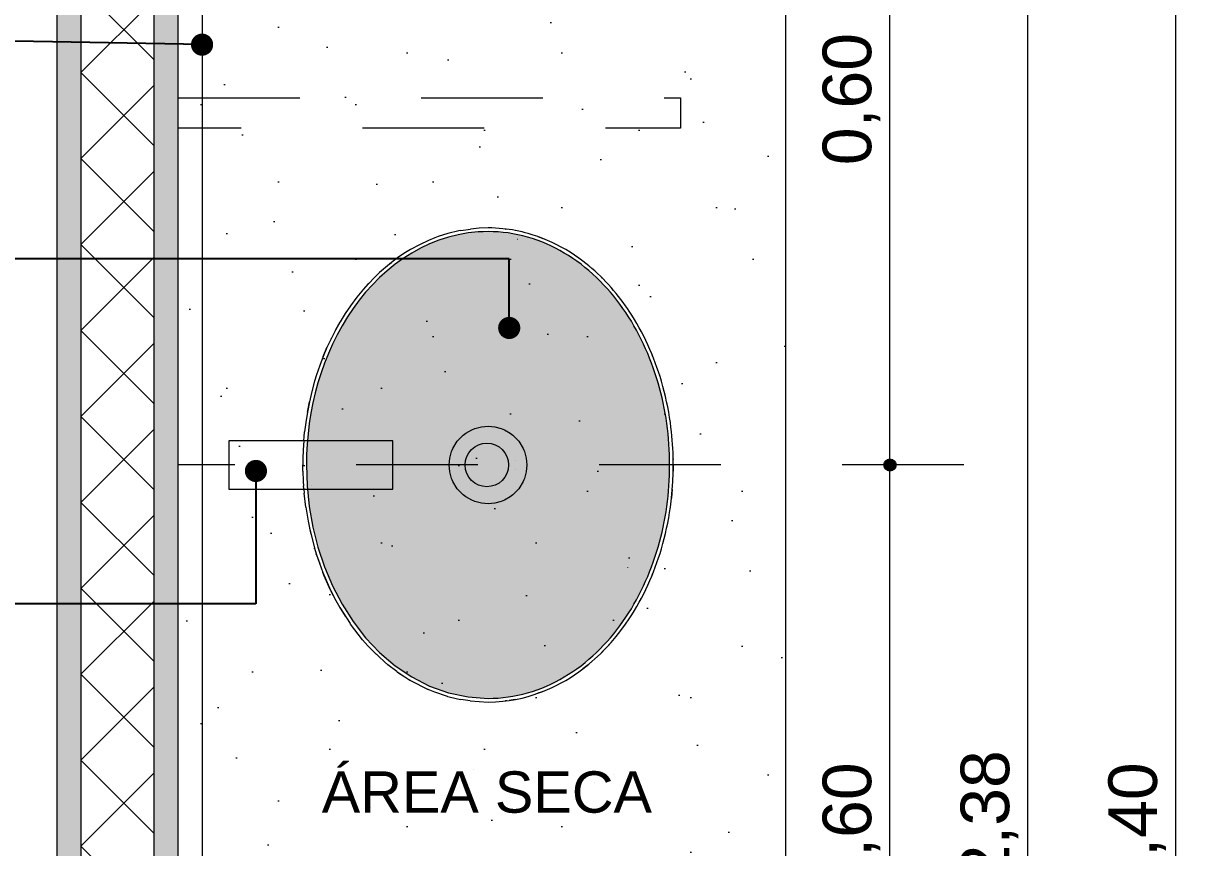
# Model space of a CAD drawing. Header units: metres. Extents: x -1.1 to 45.1, y -1 to 1.8.
# Drawn here: x 22.115 to 23.082, y 0.394 to 1.071 of the extents above; entities that cross this region are included whole.
import ezdxf

# ---------------------------------------------------------------- set-up
doc = ezdxf.new("R2010")
doc.units = ezdxf.units.M
doc.header["$MEASUREMENT"] = 0
doc.linetypes.add('Dashed', pattern=[0.028, 0.018, -0.01])
for name, color, linetype, lineweight, true_color in [('0_Caneta_No__12', 7, 'Continuous', 0, 0x030303), ('COTAS DETALHAMENTO.EXEC_Caneta_No__167', 7, 'Continuous', 0, 0x0035d5), ('COTAS DETALHAMENTO.EXEC_Caneta_No__27', 7, 'Continuous', 0, 0xbd2d17), ('COTAS DETALHAMENTO.EXEC_Caneta_No__97', 7, 'Continuous', 13, 0x6b6b6b), ('EIXO HIDRÁULICO - Executivo.EXEC_Caneta_No__167', 7, 'Continuous', 0, 0x0035d5), ('LOUCAS-METAIS.ARQ_Caneta_No__13', 7, 'Continuous', 0, 0xaaaaaa), ('LOUCAS-METAIS.ARQ_Caneta_No__16', 7, 'Continuous', 0, 0xc9c9c9), ('LOUCAS-METAIS.ARQ_Caneta_No__19', 7, 'Continuous', 0, 0xe9e9e9), ('LOUCAS-METAIS.ARQ_Caneta_No__96', 7, 'Continuous', 0, 0xb6b6b6)]:
    doc.layers.add(name, color=color, linetype=linetype, lineweight=lineweight, true_color=true_color)
doc.layers.add('COTAS DETALHAMENTO.EXEC', color=7, linetype='Continuous')
for name, color, linetype, lineweight in [('PAREDE CONSTRUIR_Caneta_No__241', 7, 'Continuous', 13), ('PAREDE CONSTRUIR_Caneta_No__255', 255, 'Continuous', 0), ('PAREDE CONSTRUIR_Caneta_No__83', 84, 'Continuous', 0)]:
    doc.layers.add(name, color=color, linetype=linetype, lineweight=lineweight)
doc.styles.add('GENERATED_STYLE_1', font='arial.ttf')
doc.dimstyles.new('GENERATED_STYLE__20', dxfattribs={"dimtxt": 0.18, "dimasz": 0.03648, "dimexe": 0.18, "dimexo": 0.0625, "dimgap": 0, "dimtad": 0, "dimtih": 1, "dimtoh": 1, "dimdec": 4, "dimzin": 0, "dimdsep": 46, "dimcen": 0.09, "dimadec": 0, "dimazin": 0, "dimtfac": 1, "dimtdec": 4, "dimtmove": 0, "dimatfit": 3, "dimldrblk": 'ARROWHEAD_11', "dimfxl": 0, "dimtolj": 1, "dimtzin": 0, "dimarcsym": 0})
doc.dimstyles.new('GENERATED_STYLE__21', dxfattribs={"dimtxt": 0.04, "dimasz": 0.019, "dimexe": 0.18, "dimexo": 0.3585, "dimgap": 0, "dimtad": 1, "dimzin": 0, "dimdsep": 46, "dimtxsty": 'GENERATED_STYLE_1', "dimblk": 'ARROWHEAD_11', "dimblk1": 'ARROWHEAD_11', "dimblk2": 'ARROWHEAD_11', "dimcen": 0.09, "dimclrd": 256, "dimclre": 256, "dimclrt": 256, "dimadec": 0, "dimazin": 0, "dimtfac": 1, "dimtdec": 4, "dimtmove": 0, "dimatfit": 3, "dimfxl": 0, "dimtolj": 1, "dimtzin": 0, "dimarcsym": 0})
doc.dimstyles.new('GENERATED_STYLE__24', dxfattribs={"dimtxt": 0.04, "dimasz": 0.019, "dimexe": 0.18, "dimexo": 0.027201, "dimgap": 0, "dimtad": 1, "dimzin": 0, "dimdsep": 46, "dimtxsty": 'GENERATED_STYLE_1', "dimblk": 'ARROWHEAD_11', "dimblk1": 'ARROWHEAD_11', "dimblk2": 'ARROWHEAD_11', "dimcen": 0.09, "dimclrd": 256, "dimclre": 256, "dimclrt": 256, "dimadec": 0, "dimazin": 0, "dimtfac": 1, "dimtdec": 4, "dimtmove": 0, "dimatfit": 3, "dimfxl": 0, "dimtolj": 1, "dimtzin": 0, "dimarcsym": 0})
pattern_1 = [(45, (22.51561, 0.87744), (-0.0636396, 0.0636396), [0, -0.06, 0, -0.09]), (110, (22.71561, 0.87744), (0.0845723, 0.030782), [0, -0.044, 0, -0.076])]

# ---------------------------------------------------------------- blocks, each defined once
blk = doc.blocks.new('*D127', base_point=(22.51561, 0.67744))
at = {"layer": 'COTAS DETALHAMENTO.EXEC_Caneta_No__167', "linetype": 'Continuous', "lineweight": 0, "true_color": 0x0035d5}
for points in [[(22.82316, 0.70822), (22.82354, 0.70631), (22.82463, 0.70469), (22.82625, 0.7036), (22.82816, 0.70322), (22.83008, 0.7036), (22.8317, 0.70469), (22.83278, 0.70631), (22.83316, 0.70822), (22.83278, 0.71014), (22.8317, 0.71176), (22.83008, 0.71284), (22.82816, 0.71322), (22.82625, 0.71284), (22.82463, 0.71176), (22.82354, 0.71014)], [(22.82316, 0.10822), (22.82354, 0.10631), (22.82463, 0.10469), (22.82625, 0.1036), (22.82816, 0.10322), (22.83008, 0.1036), (22.8317, 0.10469), (22.83278, 0.10631), (22.83316, 0.10822), (22.83278, 0.11014), (22.8317, 0.11176), (22.83008, 0.11284), (22.82816, 0.11322), (22.82625, 0.11284), (22.82463, 0.11176), (22.82354, 0.11014)]]:
    blk.add_hatch(color=162, dxfattribs=at).paths.add_polyline_path(points)
at = {"layer": 'COTAS DETALHAMENTO.EXEC_Caneta_No__167', "color": 162, "linetype": 'Continuous', "lineweight": 0, "true_color": 0x0035d5}
for p, q in [((22.82316, 0.70822), (22.80941, 0.70822)), ((22.85537, 0.70822), (22.83316, 0.70822)), ((22.82816, 0.11322), (22.82816, 0.70322)), ((22.82316, 0.10822), (22.80941, 0.10822)), ((22.85537, 0.10822), (22.83316, 0.10822))]:
    blk.add_line(p, q, dxfattribs=at)
for centre in [(22.82816, 0.70822), (22.82816, 0.10822)]:
    blk.add_circle(centre, 0.005, dxfattribs=at)
at = {"layer": 'COTAS DETALHAMENTO.EXEC_Caneta_No__167', "color": 162, "lineweight": 0, "true_color": 0x0035d5, "insert": (22.82016, 0.35484), "char_height": 0.04, "attachment_point": 7, "rotation": 90, "style": 'GENERATED_STYLE_1'}
blk.add_mtext('\\A1;{\\pql;\\fArial|b0|i0|c0|p0;\\W1.000000;0,60}', dxfattribs=at)
blk = doc.blocks.new('ARROWHEAD_11')
at = {"color": 0, "linetype": 'Continuous', "lineweight": 0}
blk.add_line((0, 0), (-1, 0), dxfattribs=at)
at = {"color": 0, "linetype": 'Continuous', "lineweight": 0, "const_width": 0.25, "flags": 128}
blk.add_lwpolyline([(-0.125, 0, 1), (0.125, 0, 1)], format="xyb", close=True, dxfattribs=at)
blk = doc.blocks.new('*D128', base_point=(22.51561, 0.67744))
at = {"layer": 'COTAS DETALHAMENTO.EXEC_Caneta_No__167', "linetype": 'Continuous', "lineweight": 0, "true_color": 0x0035d5}
for points in [[(22.82316, 1.30822), (22.82354, 1.30631), (22.82463, 1.30469), (22.82625, 1.3036), (22.82816, 1.30322), (22.83008, 1.3036), (22.8317, 1.30469), (22.83278, 1.30631), (22.83316, 1.30822), (22.83278, 1.31014), (22.8317, 1.31176), (22.83008, 1.31284), (22.82816, 1.31322), (22.82625, 1.31284), (22.82463, 1.31176), (22.82354, 1.31014)], [(22.82316, 0.70822), (22.82354, 0.70631), (22.82463, 0.70469), (22.82625, 0.7036), (22.82816, 0.70322), (22.83008, 0.7036), (22.8317, 0.70469), (22.83278, 0.70631), (22.83316, 0.70822), (22.83278, 0.71014), (22.8317, 0.71176), (22.83008, 0.71284), (22.82816, 0.71322), (22.82625, 0.71284), (22.82463, 0.71176), (22.82354, 0.71014)]]:
    blk.add_hatch(color=162, dxfattribs=at).paths.add_polyline_path(points)
at = {"layer": 'COTAS DETALHAMENTO.EXEC_Caneta_No__167', "color": 162, "linetype": 'Continuous', "lineweight": 0, "true_color": 0x0035d5}
for p, q in [((22.82816, 1.31322), (22.82816, 1.31822)), ((22.82316, 1.30822), (22.80941, 1.30822)), ((22.85537, 1.30822), (22.83316, 1.30822)), ((22.82816, 0.71322), (22.82816, 1.30322)), ((22.82316, 0.70822), (22.80941, 0.70822)), ((22.85537, 0.70822), (22.83316, 0.70822))]:
    blk.add_line(p, q, dxfattribs=at)
for centre in [(22.82816, 1.30822), (22.82816, 0.70822)]:
    blk.add_circle(centre, 0.005, dxfattribs=at)
at = {"layer": 'COTAS DETALHAMENTO.EXEC_Caneta_No__167', "color": 162, "lineweight": 0, "true_color": 0x0035d5, "insert": (22.82016, 0.95484), "char_height": 0.04, "attachment_point": 7, "rotation": 90, "style": 'GENERATED_STYLE_1'}
blk.add_mtext('\\A1;{\\pql;\\fArial|b0|i0|c0|p0;\\W1.000000;0,60}', dxfattribs=at)
blk = doc.blocks.new('*D130', base_point=(22.51561, 0.67744))
at = {"layer": 'COTAS DETALHAMENTO.EXEC_Caneta_No__27', "linetype": 'Continuous', "lineweight": 0, "true_color": 0xbd2d17}
for points in [[(22.93674, 1.60822), (22.93712, 1.60631), (22.9382, 1.60469), (22.93983, 1.6036), (22.94174, 1.60322), (22.94365, 1.6036), (22.94527, 1.60469), (22.94636, 1.60631), (22.94674, 1.60822), (22.94636, 1.61014), (22.94527, 1.61176), (22.94365, 1.61284), (22.94174, 1.61322), (22.93983, 1.61284), (22.9382, 1.61176), (22.93712, 1.61014)], [(22.93674, -0.77178), (22.93712, -0.77369), (22.9382, -0.77531), (22.93983, -0.7764), (22.94174, -0.77678), (22.94365, -0.7764), (22.94527, -0.77531), (22.94636, -0.77369), (22.94674, -0.77178), (22.94636, -0.76986), (22.94527, -0.76824), (22.94365, -0.76716), (22.94174, -0.76678), (22.93983, -0.76716), (22.9382, -0.76824), (22.93712, -0.76986)]]:
    blk.add_hatch(color=22, dxfattribs=at).paths.add_polyline_path(points)
at = {"layer": 'COTAS DETALHAMENTO.EXEC_Caneta_No__27', "color": 22, "linetype": 'Continuous', "lineweight": 0, "true_color": 0xbd2d17}
for p, q in [((22.94174, 1.61322), (22.94174, 1.61822)), ((22.93674, 1.60822), (22.58324, 1.60822)), ((22.96049, 1.60822), (22.94674, 1.60822)), ((22.94174, -0.76678), (22.94174, 1.60322)), ((22.93674, -0.77178), (22.58324, -0.77178)), ((22.96049, -0.77178), (22.94674, -0.77178))]:
    blk.add_line(p, q, dxfattribs=at)
for centre in [(22.94174, 1.60822), (22.94174, -0.77178)]:
    blk.add_circle(centre, 0.005, dxfattribs=at)
at = {"layer": 'COTAS DETALHAMENTO.EXEC_Caneta_No__27', "color": 22, "lineweight": 0, "true_color": 0xbd2d17, "insert": (22.93374, 0.36484), "char_height": 0.04, "attachment_point": 7, "rotation": 90, "style": 'GENERATED_STYLE_1'}
blk.add_mtext('\\A1;{\\pql;\\fArial|b0|i0|c0|p0;\\W1.000000;2,38}', dxfattribs=at)
blk = doc.blocks.new('*D131', base_point=(22.51561, 0.67744))
at = {"layer": 'COTAS DETALHAMENTO.EXEC_Caneta_No__27', "linetype": 'Continuous', "lineweight": 0, "true_color": 0xbd2d17}
for points in [[(23.05837, 1.60822), (23.05875, 1.60631), (23.05983, 1.60469), (23.06146, 1.6036), (23.06337, 1.60322), (23.06528, 1.6036), (23.06691, 1.60469), (23.06799, 1.60631), (23.06837, 1.60822), (23.06799, 1.61014), (23.06691, 1.61176), (23.06528, 1.61284), (23.06337, 1.61322), (23.06146, 1.61284), (23.05983, 1.61176), (23.05875, 1.61014)], [(23.05837, -0.79178), (23.05875, -0.79369), (23.05983, -0.79531), (23.06146, -0.7964), (23.06337, -0.79678), (23.06528, -0.7964), (23.06691, -0.79531), (23.06799, -0.79369), (23.06837, -0.79178), (23.06799, -0.78986), (23.06691, -0.78824), (23.06528, -0.78716), (23.06337, -0.78678), (23.06146, -0.78716), (23.05983, -0.78824), (23.05875, -0.78986)]]:
    blk.add_hatch(color=22, dxfattribs=at).paths.add_polyline_path(points)
at = {"layer": 'COTAS DETALHAMENTO.EXEC_Caneta_No__27', "color": 22, "linetype": 'Continuous', "lineweight": 0, "true_color": 0xbd2d17}
for p, q in [((23.06337, 1.61322), (23.06337, 1.61822)), ((23.05837, 1.60822), (22.70487, 1.60822)), ((23.08212, 1.60822), (23.06837, 1.60822)), ((23.06337, -0.78678), (23.06337, 1.60322)), ((23.05837, -0.79178), (22.70487, -0.79178)), ((23.08212, -0.79178), (23.06837, -0.79178)), ((23.06337, -0.80178), (23.06337, -0.79678))]:
    blk.add_line(p, q, dxfattribs=at)
for centre in [(23.06337, 1.60822), (23.06337, -0.79178)]:
    blk.add_circle(centre, 0.005, dxfattribs=at)
at = {"layer": 'COTAS DETALHAMENTO.EXEC_Caneta_No__27', "color": 22, "lineweight": 0, "true_color": 0xbd2d17, "insert": (23.05537, 0.35484), "char_height": 0.04, "attachment_point": 7, "rotation": 90, "style": 'GENERATED_STYLE_1'}
blk.add_mtext('\\A1;{\\pql;\\fArial|b0|i0|c0|p0;\\W1.000000;2,40}', dxfattribs=at)

msp = doc.modelspace()

# ---------------------------------------------------------------- hatches: boundary and pattern name
at = {"layer": 'LOUCAS-METAIS.ARQ_Caneta_No__16', "linetype": 'Continuous', "lineweight": 0, "true_color": 0xc9c9c9}
h = msp.add_hatch(dxfattribs=at)
h.set_pattern_fill('Haie_OD_LEGENDA_000b', color=9, style=0, pattern_type=2)
h.set_pattern_definition(pattern_1)
h.paths.add_polyline_path([(22.26236, -0.77178), (22.26236, 1.60822), (22.24236, 1.60822), (22.24236, -0.77178)])
h = msp.add_hatch(dxfattribs=at)
h.set_pattern_fill('Haie_OD_LEGENDA_000b', color=9, style=0, pattern_type=2)
h.set_pattern_definition(pattern_1)
h.paths.add_polyline_path([(22.74236, -0.77178), (22.74236, 1.60822), (22.26236, 1.60822), (22.26236, -0.77178)])
at = {"layer": 'LOUCAS-METAIS.ARQ_Caneta_No__19', "linetype": 'Continuous', "lineweight": 0, "true_color": 0x747474}
msp.add_hatch(color=8, dxfattribs=at).paths.add_polyline_path([(22.46477, 0.89565), (22.45692, 0.89314), (22.44925, 0.8901), (22.44177, 0.88658), (22.43452, 0.88259), (22.42751, 0.87815), (22.42076, 0.87331), (22.41428, 0.86807), (22.40809, 0.86248), (22.40218, 0.85655), (22.39657, 0.85032), (22.39127, 0.8438), (22.38627, 0.83702), (22.38157, 0.83001), (22.37719, 0.82277), (22.37311, 0.81534), (22.36934, 0.80774), (22.36588, 0.79997), (22.36273, 0.79206), (22.35988, 0.78402), (22.35734, 0.77586), (22.3551, 0.76761), (22.35316, 0.75928), (22.35152, 0.75087), (22.35018, 0.74241), (22.34914, 0.7339), (22.3484, 0.72536), (22.34796, 0.7168), (22.34781, 0.70822), (22.3484, 0.69109), (22.35018, 0.67404), (22.35316, 0.65717), (22.35734, 0.64058), (22.36273, 0.62439), (22.36934, 0.60871), (22.37719, 0.59367), (22.38627, 0.57942), (22.39657, 0.56613), (22.40809, 0.55397), (22.42076, 0.54314), (22.43453, 0.53386), (22.44925, 0.52634), (22.46477, 0.52079), (22.48085, 0.51738), (22.4973, 0.51622), (22.50143, 0.5163), (22.50556, 0.51651), (22.50968, 0.51688), (22.51376, 0.51738), (22.51783, 0.51803), (22.52186, 0.51881), (22.52587, 0.51973), (22.52985, 0.52079), (22.53379, 0.52199), (22.53769, 0.52331), (22.54156, 0.52476), (22.54537, 0.52634), (22.54913, 0.52805), (22.55284, 0.52987), (22.5565, 0.53181), (22.56009, 0.53386), (22.56363, 0.53602), (22.5671, 0.5383), (22.57051, 0.54067), (22.57386, 0.54314), (22.57713, 0.54571), (22.58034, 0.54838), (22.58347, 0.55113), (22.58653, 0.55397), (22.58952, 0.55689), (22.59244, 0.5599), (22.59528, 0.56298), (22.59805, 0.56613), (22.60074, 0.56936), (22.60335, 0.57265), (22.60589, 0.57601), (22.60835, 0.57943), (22.61074, 0.58291), (22.61305, 0.58644), (22.61528, 0.59003), (22.61743, 0.59368), (22.61951, 0.59737), (22.62151, 0.6011), (22.62343, 0.60489), (22.62528, 0.60871), (22.62704, 0.61258), (22.62874, 0.61648), (22.63035, 0.62042), (22.63189, 0.62439), (22.63335, 0.6284), (22.63474, 0.63243), (22.63605, 0.6365), (22.63728, 0.64059), (22.63844, 0.6447), (22.63952, 0.64884), (22.64053, 0.65299), (22.64146, 0.65717), (22.64232, 0.66136), (22.6431, 0.66557), (22.6438, 0.6698), (22.64443, 0.67404), (22.64499, 0.67829), (22.64547, 0.68255), (22.64588, 0.68682), (22.64622, 0.69109), (22.64648, 0.69537), (22.64666, 0.69965), (22.64677, 0.70393), (22.64681, 0.70822), (22.6468, 0.71038), (22.64677, 0.71252), (22.64666, 0.71681), (22.64647, 0.72109), (22.64622, 0.72537), (22.64588, 0.72964), (22.64547, 0.73391), (22.64499, 0.73817), (22.64443, 0.74242), (22.6438, 0.74666), (22.64309, 0.75088), (22.64231, 0.75509), (22.64146, 0.75929), (22.64053, 0.76346), (22.63952, 0.76762), (22.63844, 0.77176), (22.63728, 0.77587), (22.63604, 0.77996), (22.63473, 0.78402), (22.63335, 0.78806), (22.63189, 0.79206), (22.63035, 0.79603), (22.62873, 0.79997), (22.62704, 0.80388), (22.62527, 0.80774), (22.62343, 0.81157), (22.6215, 0.81535), (22.6195, 0.81909), (22.61743, 0.82278), (22.61527, 0.82642), (22.61304, 0.83001), (22.61073, 0.83355), (22.60835, 0.83703), (22.60589, 0.84045), (22.60335, 0.8438), (22.60073, 0.8471), (22.59804, 0.85032), (22.59527, 0.85348), (22.59243, 0.85656), (22.58952, 0.85956), (22.58653, 0.86248), (22.58346, 0.86532), (22.58033, 0.86808), (22.57712, 0.87074), (22.57385, 0.87331), (22.5705, 0.87578), (22.56709, 0.87816), (22.56362, 0.88043), (22.56008, 0.88259), (22.55649, 0.88464), (22.55283, 0.88658), (22.54912, 0.8884), (22.54536, 0.89011), (22.54155, 0.89169), (22.53769, 0.89314), (22.53378, 0.89446), (22.52984, 0.89566), (22.52586, 0.89672), (22.52185, 0.89764), (22.51782, 0.89842), (22.51376, 0.89907), (22.50967, 0.89957), (22.50556, 0.89993), (22.50143, 0.90015), (22.4973, 0.90022), (22.49319, 0.90015), (22.48906, 0.89993), (22.48085, 0.89907), (22.47276, 0.89764)])
at = {"layer": 'PAREDE CONSTRUIR_Caneta_No__255', "linetype": 'Continuous', "lineweight": 0}
for points in [[(22.22236, 1.74836), (22.22236, -0.79178), (22.24236, -0.79178), (22.24236, 1.74836)], [(22.14236, 1.20814), (22.14236, -0.79178), (22.16236, -0.79178), (22.16236, 1.20814)]]:
    msp.add_hatch(color=255, dxfattribs=at).paths.add_polyline_path(points)
at = {"layer": 'PAREDE CONSTRUIR_Caneta_No__83', "linetype": 'Continuous', "lineweight": 0}
h = msp.add_hatch(dxfattribs=at)
h.set_pattern_fill('Placomur_000b', color=84, style=0, pattern_type=2)
h.set_pattern_definition([(45, (22.51561, 0.67744), (-0.0353553, 0.0353553), []), (135, (22.51561, 0.67744), (0.0353553, 0.0353553), [])])
h.paths.add_polyline_path([(22.16236, 1.22814), (22.16236, -0.79178), (22.22236, -0.79178), (22.22236, 1.22814)])

# ---------------------------------------------------------------- linework, layer by layer
at = {"layer": 'COTAS DETALHAMENTO.EXEC_Caneta_No__97', "color": 251, "linetype": 'Dashed', "lineweight": 13, "true_color": 0x6b6b6b, "flags": 128}
msp.add_lwpolyline([(22.24236, 1.01017), (22.65569, 1.0103), (22.6557, 0.9853), (22.24237, 0.98517)], close=True, dxfattribs=at)
at = {"layer": 'EIXO HIDRÁULICO - Executivo.EXEC_Caneta_No__167', "color": 162, "linetype": 'Dashed', "lineweight": 0, "true_color": 0x0035d5}
msp.add_line((22.88886, 0.70822), (22.24236, 0.70822), dxfattribs=at)
at = {"layer": 'LOUCAS-METAIS.ARQ_Caneta_No__13', "color": 253, "linetype": 'Continuous', "lineweight": 0, "true_color": 0xaaaaaa, "flags": 128}
for points in [[(22.24236, -0.77178), (22.24236, 1.60822)], [(22.26236, -0.77178), (22.26236, 1.60822)], [(22.74236, -0.77178), (22.74236, 1.60822)]]:
    msp.add_lwpolyline(points, dxfattribs=at)
at = {"layer": 'LOUCAS-METAIS.ARQ_Caneta_No__96', "color": 253, "linetype": 'Continuous', "lineweight": 0, "true_color": 0xb6b6b6}
for p, q in [((22.4734, 0.90083), (22.46418, 0.89861)), ((22.47504, 0.90115), (22.4734, 0.90083)), ((22.47504, 0.90115), (22.48277, 0.90234)), ((22.48906, 0.89993), (22.48085, 0.89907)), ((22.49004, 0.903), (22.48277, 0.90234)), ((22.4828, 0.90235), (22.48282, 0.90235)), ((22.48282, 0.90235), (22.48287, 0.90235)), ((22.49319, 0.90015), (22.48906, 0.89993)), ((22.4973, 0.90322), (22.49004, 0.903)), ((22.4973, 0.90022), (22.49319, 0.90015)), ((22.50034, 0.90318), (22.4973, 0.90322)), ((22.50143, 0.90015), (22.4973, 0.90022)), ((22.50338, 0.90307), (22.50034, 0.90318)), ((22.50556, 0.89993), (22.50143, 0.90015)), ((22.50643, 0.90288), (22.50338, 0.90307)), ((22.50967, 0.89957), (22.50556, 0.89993)), ((22.50946, 0.90261), (22.50643, 0.90288)), ((22.51213, 0.90231), (22.50946, 0.90261)), ((22.51376, 0.89907), (22.50967, 0.89957)), ((22.51174, 0.90235), (22.5118, 0.90235)), ((22.5118, 0.90235), (22.51187, 0.90234)), ((22.51478, 0.90195), (22.51213, 0.90231)), ((22.51742, 0.90154), (22.51478, 0.90195)), ((22.52005, 0.90106), (22.51742, 0.90154)), ((22.52005, 0.90106), (22.51958, 0.90115)), ((22.52266, 0.90053), (22.52005, 0.90106)), ((22.52527, 0.89995), (22.52266, 0.90053)), ((22.52786, 0.8993), (22.52527, 0.89995)), ((22.44838, 0.89299), (22.44077, 0.88943)), ((22.44925, 0.8901), (22.44177, 0.88658)), ((22.45357, 0.8951), (22.44838, 0.89299)), ((22.45692, 0.89314), (22.44925, 0.8901)), ((22.45619, 0.89606), (22.45357, 0.8951)), ((22.46418, 0.89861), (22.45619, 0.89606)), ((22.46477, 0.89565), (22.45692, 0.89314)), ((22.47276, 0.89764), (22.46477, 0.89565)), ((22.48085, 0.89907), (22.47276, 0.89764)), ((22.51782, 0.89842), (22.51376, 0.89907)), ((22.52185, 0.89764), (22.51782, 0.89842)), ((22.52189, 0.89367), (22.52156, 0.89374)), ((22.52586, 0.89672), (22.52185, 0.89764)), ((22.52984, 0.89566), (22.52586, 0.89672)), ((22.53044, 0.89861), (22.52786, 0.8993)), ((22.53378, 0.89446), (22.52984, 0.89566)), ((22.53445, 0.8974), (22.53044, 0.89861)), ((22.53769, 0.89314), (22.53378, 0.89446)), ((22.53842, 0.89606), (22.53445, 0.8974)), ((22.54155, 0.89169), (22.53769, 0.89314)), ((22.53842, 0.89606), (22.54105, 0.8951)), ((22.54235, 0.89459), (22.53842, 0.89606)), ((22.54105, 0.8951), (22.54235, 0.89459)), ((22.54536, 0.89011), (22.54155, 0.89169)), ((22.54623, 0.89299), (22.54235, 0.89459)), ((22.54912, 0.8884), (22.54536, 0.89011)), ((22.55007, 0.89127), (22.54623, 0.89299)), ((22.55385, 0.88943), (22.55007, 0.89127)), ((22.42803, 0.88209), (22.42282, 0.87854)), ((22.43452, 0.88259), (22.42751, 0.87815)), ((22.43338, 0.8854), (22.42803, 0.88209)), ((22.44077, 0.88943), (22.43338, 0.8854)), ((22.44177, 0.88658), (22.43452, 0.88259)), ((22.55283, 0.88658), (22.54912, 0.8884)), ((22.55649, 0.88464), (22.55283, 0.88658)), ((22.55757, 0.88747), (22.55385, 0.88943)), ((22.56008, 0.88259), (22.55649, 0.88464)), ((22.56123, 0.8854), (22.55757, 0.88747)), ((22.56362, 0.88043), (22.56008, 0.88259)), ((22.56489, 0.88318), (22.56123, 0.8854)), ((22.56709, 0.87816), (22.56362, 0.88043)), ((22.56847, 0.88085), (22.56489, 0.88318)), ((22.57199, 0.87841), (22.56847, 0.88085)), ((22.41285, 0.87079), (22.4081, 0.8666)), ((22.41776, 0.87477), (22.41285, 0.87079)), ((22.41285, 0.87079), (22.41492, 0.87252)), ((22.42076, 0.87331), (22.41428, 0.86807)), ((22.41492, 0.87252), (22.41776, 0.87477)), ((22.42282, 0.87854), (22.41776, 0.87477)), ((22.42751, 0.87815), (22.42076, 0.87331)), ((22.42279, 0.87852), (22.42282, 0.87855)), ((22.42284, 0.87856), (22.42282, 0.87855)), ((22.5705, 0.87578), (22.56709, 0.87816)), ((22.57385, 0.87331), (22.5705, 0.87578)), ((22.5718, 0.87855), (22.57177, 0.87856)), ((22.5718, 0.87855), (22.57181, 0.87853)), ((22.57544, 0.87587), (22.57199, 0.87841)), ((22.57712, 0.87074), (22.57385, 0.87331)), ((22.57794, 0.87393), (22.57544, 0.87587)), ((22.58033, 0.86808), (22.57712, 0.87074)), ((22.58039, 0.87194), (22.57794, 0.87393)), ((22.57969, 0.87252), (22.58039, 0.87194)), ((22.58281, 0.8699), (22.58039, 0.87194)), ((22.58176, 0.87079), (22.58129, 0.87119)), ((22.58182, 0.87073), (22.58176, 0.87079)), ((22.40351, 0.86221), (22.39909, 0.85764)), ((22.40809, 0.86248), (22.40218, 0.85655)), ((22.4081, 0.8666), (22.40351, 0.86221)), ((22.41428, 0.86807), (22.40809, 0.86248)), ((22.58346, 0.86532), (22.58033, 0.86808)), ((22.58519, 0.86781), (22.58281, 0.8699)), ((22.58653, 0.86248), (22.58346, 0.86532)), ((22.58752, 0.86567), (22.58519, 0.86781)), ((22.58952, 0.85956), (22.58653, 0.86248)), ((22.58982, 0.86348), (22.58752, 0.86567)), ((22.59207, 0.86124), (22.58982, 0.86348)), ((22.5911, 0.86222), (22.59097, 0.86234)), ((22.5911, 0.86222), (22.59131, 0.862)), ((22.59428, 0.85896), (22.59207, 0.86124)), ((22.39484, 0.8529), (22.38934, 0.84621)), ((22.39483, 0.85289), (22.39485, 0.85291)), ((22.39909, 0.85764), (22.39484, 0.8529)), ((22.39847, 0.85697), (22.39484, 0.8529)), ((22.40218, 0.85655), (22.39657, 0.85032)), ((22.39909, 0.85764), (22.39847, 0.85697)), ((22.59243, 0.85656), (22.58952, 0.85956)), ((22.59527, 0.85348), (22.59243, 0.85656)), ((22.59645, 0.85664), (22.59428, 0.85896)), ((22.59804, 0.85032), (22.59527, 0.85348)), ((22.59615, 0.85697), (22.59645, 0.85664)), ((22.59858, 0.85427), (22.59645, 0.85664)), ((22.60067, 0.85186), (22.59858, 0.85427)), ((22.59977, 0.85291), (22.5994, 0.85333)), ((22.59977, 0.85291), (22.59987, 0.85279)), ((22.60271, 0.84942), (22.60067, 0.85186)), ((22.38934, 0.84621), (22.38416, 0.83925)), ((22.39127, 0.8438), (22.38627, 0.83702)), ((22.39657, 0.85032), (22.39127, 0.8438)), ((22.60073, 0.8471), (22.59804, 0.85032)), ((22.60335, 0.8438), (22.60073, 0.8471)), ((22.60471, 0.84693), (22.60271, 0.84942)), ((22.60589, 0.84045), (22.60335, 0.8438)), ((22.60667, 0.8444), (22.60471, 0.84693)), ((22.60858, 0.84184), (22.60667, 0.8444)), ((22.61045, 0.83925), (22.60858, 0.84184)), ((22.37975, 0.83272), (22.37559, 0.826)), ((22.38416, 0.83925), (22.37975, 0.83272)), ((22.38627, 0.83702), (22.38157, 0.83001)), ((22.60835, 0.83703), (22.60589, 0.84045)), ((22.61073, 0.83355), (22.60835, 0.83703)), ((22.61204, 0.83697), (22.61045, 0.83925)), ((22.61304, 0.83001), (22.61073, 0.83355)), ((22.61359, 0.83467), (22.61204, 0.83697)), ((22.61574, 0.83135), (22.61359, 0.83467)), ((22.37559, 0.826), (22.37171, 0.8191)), ((22.37207, 0.81978), (22.37559, 0.826)), ((22.37719, 0.82277), (22.37311, 0.81534)), ((22.37557, 0.82595), (22.37555, 0.82593)), ((22.38157, 0.83001), (22.37719, 0.82277)), ((22.61527, 0.82642), (22.61304, 0.83001)), ((22.61743, 0.82278), (22.61527, 0.82642)), ((22.61783, 0.828), (22.61574, 0.83135)), ((22.6195, 0.81909), (22.61743, 0.82278)), ((22.61984, 0.8246), (22.61783, 0.828)), ((22.61906, 0.82593), (22.61892, 0.82615)), ((22.61906, 0.82593), (22.6193, 0.8255)), ((22.62179, 0.82115), (22.61984, 0.8246)), ((22.37171, 0.8191), (22.36808, 0.81204)), ((22.37311, 0.81534), (22.36934, 0.80774)), ((22.37171, 0.8191), (22.37207, 0.81978)), ((22.6215, 0.81535), (22.6195, 0.81909)), ((22.62343, 0.81157), (22.6215, 0.81535)), ((22.62254, 0.81978), (22.62179, 0.82115)), ((22.62368, 0.81767), (22.62179, 0.82115)), ((22.62368, 0.81767), (22.62254, 0.81978)), ((22.62549, 0.81414), (22.62368, 0.81767)), ((22.62725, 0.81058), (22.62549, 0.81414)), ((22.36472, 0.80484), (22.36163, 0.7975)), ((22.36221, 0.79895), (22.36472, 0.80484)), ((22.36808, 0.81204), (22.36472, 0.80484)), ((22.36934, 0.80774), (22.36588, 0.79997)), ((22.36801, 0.8119), (22.36794, 0.81175)), ((22.36805, 0.81198), (22.36801, 0.8119)), ((22.62527, 0.80774), (22.62343, 0.81157)), ((22.62704, 0.80388), (22.62527, 0.80774)), ((22.62661, 0.8119), (22.62638, 0.81233)), ((22.6267, 0.81169), (22.62661, 0.8119)), ((22.62873, 0.79997), (22.62704, 0.80388)), ((22.62893, 0.80698), (22.62725, 0.81058)), ((22.63055, 0.80335), (22.62893, 0.80698)), ((22.6321, 0.79968), (22.63055, 0.80335)), ((22.36163, 0.7975), (22.35879, 0.79005)), ((22.36154, 0.79728), (22.36147, 0.79709)), ((22.36161, 0.79746), (22.36154, 0.79728)), ((22.36163, 0.7975), (22.36221, 0.79895)), ((22.36588, 0.79997), (22.36273, 0.79206)), ((22.63035, 0.79603), (22.62873, 0.79997)), ((22.63189, 0.79206), (22.63035, 0.79603)), ((22.63241, 0.79895), (22.6321, 0.79968)), ((22.63359, 0.79599), (22.6321, 0.79968)), ((22.63308, 0.79728), (22.63241, 0.79895)), ((22.63313, 0.79713), (22.63308, 0.79728)), ((22.63501, 0.79226), (22.63359, 0.79599)), ((22.35879, 0.79005), (22.35623, 0.78248)), ((22.35988, 0.78402), (22.35734, 0.77586)), ((22.36273, 0.79206), (22.35988, 0.78402)), ((22.63335, 0.78806), (22.63189, 0.79206)), ((22.63473, 0.78402), (22.63335, 0.78806)), ((22.63604, 0.77996), (22.63473, 0.78402)), ((22.63637, 0.78851), (22.63501, 0.79226)), ((22.63766, 0.78473), (22.63637, 0.78851)), ((22.63889, 0.78093), (22.63766, 0.78473)), ((22.35457, 0.7771), (22.35228, 0.7687)), ((22.35623, 0.78248), (22.35457, 0.7771)), ((22.35734, 0.77586), (22.3551, 0.76761)), ((22.35616, 0.78227), (22.35613, 0.78219)), ((22.63728, 0.77587), (22.63604, 0.77996)), ((22.63844, 0.77176), (22.63728, 0.77587)), ((22.63849, 0.78219), (22.63841, 0.78239)), ((22.63849, 0.78219), (22.63863, 0.78172)), ((22.64004, 0.7771), (22.63889, 0.78093)), ((22.64123, 0.77291), (22.64004, 0.7771)), ((22.35228, 0.7687), (22.35029, 0.76022)), ((22.3551, 0.76761), (22.35316, 0.75928)), ((22.63952, 0.76762), (22.63844, 0.77176)), ((22.64053, 0.76346), (22.63952, 0.76762)), ((22.64234, 0.7687), (22.64123, 0.77291)), ((22.64337, 0.76447), (22.64234, 0.7687)), ((22.64433, 0.76022), (22.64337, 0.76447)), ((22.35029, 0.76022), (22.34861, 0.75166)), ((22.34861, 0.75166), (22.34914, 0.75452)), ((22.34914, 0.75452), (22.35029, 0.76022)), ((22.35316, 0.75928), (22.35152, 0.75087)), ((22.64146, 0.75929), (22.64053, 0.76346)), ((22.64231, 0.75509), (22.64146, 0.75929)), ((22.64309, 0.75088), (22.64231, 0.75509)), ((22.6452, 0.75595), (22.64433, 0.76022)), ((22.64548, 0.75452), (22.6452, 0.75595)), ((22.646, 0.75166), (22.6452, 0.75595)), ((22.646, 0.75166), (22.64548, 0.75452)), ((22.34861, 0.75166), (22.34724, 0.74304)), ((22.35152, 0.75087), (22.35018, 0.74241)), ((22.6438, 0.74666), (22.64309, 0.75088)), ((22.64443, 0.74242), (22.6438, 0.74666)), ((22.64673, 0.74736), (22.646, 0.75166)), ((22.64738, 0.74304), (22.64673, 0.74736)), ((22.34589, 0.73148), (22.34631, 0.73561)), ((22.34724, 0.74304), (22.34631, 0.73561)), ((22.35018, 0.74241), (22.34914, 0.7339)), ((22.47901, 0.73448), (22.48386, 0.73726)), ((22.48386, 0.73726), (22.48642, 0.73832)), ((22.48642, 0.73832), (22.4918, 0.73974)), ((22.4918, 0.73974), (22.49731, 0.74022)), ((22.49731, 0.74022), (22.50281, 0.73974)), ((22.50281, 0.73974), (22.50819, 0.73832)), ((22.50819, 0.73832), (22.51076, 0.73726)), ((22.51076, 0.73726), (22.51561, 0.73448)), ((22.64499, 0.73817), (22.64443, 0.74242)), ((22.64547, 0.73391), (22.64499, 0.73817)), ((22.64787, 0.73931), (22.64738, 0.74304)), ((22.64831, 0.73556), (22.64787, 0.73931)), ((22.64866, 0.73216), (22.64831, 0.73556)), ((22.3456, 0.72815), (22.34512, 0.72068)), ((22.3456, 0.72815), (22.34589, 0.73148)), ((22.34561, 0.7282), (22.3456, 0.72815)), ((22.34561, 0.72822), (22.34561, 0.72821)), ((22.34914, 0.7339), (22.3484, 0.72536)), ((22.46832, 0.72178), (22.47196, 0.72775)), ((22.47196, 0.72775), (22.4768, 0.73279)), ((22.4768, 0.73279), (22.47901, 0.73448)), ((22.51561, 0.73448), (22.51782, 0.73279)), ((22.51782, 0.73279), (22.52266, 0.72775)), ((22.52266, 0.72775), (22.5263, 0.72178)), ((22.64588, 0.72964), (22.64547, 0.73391)), ((22.64622, 0.72537), (22.64588, 0.72964)), ((22.64873, 0.73148), (22.64866, 0.73216)), ((22.64897, 0.72875), (22.64866, 0.73216)), ((22.64923, 0.72534), (22.64897, 0.72875)), ((22.64901, 0.72822), (22.649, 0.72837)), ((22.64901, 0.72815), (22.64901, 0.72822)), ((22.34512, 0.72068), (22.34486, 0.71319)), ((22.34796, 0.7168), (22.34781, 0.70822)), ((22.3484, 0.72536), (22.34796, 0.7168)), ((22.46581, 0.71385), (22.46725, 0.71921)), ((22.46725, 0.71921), (22.46776, 0.72051)), ((22.46776, 0.72051), (22.46832, 0.72178)), ((22.5263, 0.72178), (22.52686, 0.72051)), ((22.52686, 0.72051), (22.52736, 0.71921)), ((22.52736, 0.71921), (22.52881, 0.71385)), ((22.64647, 0.72109), (22.64622, 0.72537)), ((22.64666, 0.71681), (22.64647, 0.72109)), ((22.64677, 0.71252), (22.64666, 0.71681)), ((22.64944, 0.72192), (22.64923, 0.72534)), ((22.6496, 0.71851), (22.64944, 0.72192)), ((22.64972, 0.71508), (22.6496, 0.71851)), ((22.34486, 0.71319), (22.34481, 0.70822)), ((22.34486, 0.70313), (22.34481, 0.70822)), ((22.34486, 0.7134), (22.34486, 0.71331)), ((22.34486, 0.71326), (22.34486, 0.71331)), ((22.34781, 0.70822), (22.3484, 0.69109)), ((22.46531, 0.70822), (22.46581, 0.71385)), ((22.46581, 0.7026), (22.46531, 0.70822)), ((22.51953, 0.71174), (22.51954, 0.71168)), ((22.52881, 0.71385), (22.52931, 0.70822)), ((22.52931, 0.70822), (22.52881, 0.7026)), ((22.6468, 0.71038), (22.64677, 0.71252)), ((22.64677, 0.70393), (22.64681, 0.70822)), ((22.64681, 0.70822), (22.6468, 0.71038)), ((22.64979, 0.71166), (22.64972, 0.71508)), ((22.64972, 0.70137), (22.64981, 0.70822)), ((22.64976, 0.71331), (22.64975, 0.71351)), ((22.64976, 0.71331), (22.64976, 0.71275)), ((22.64981, 0.70822), (22.64976, 0.70313)), ((22.64981, 0.70822), (22.64979, 0.71166)), ((22.34486, 0.70313), (22.34527, 0.6949)), ((22.46725, 0.69724), (22.46581, 0.7026)), ((22.46776, 0.69594), (22.46725, 0.69724)), ((22.51954, 0.70477), (22.51953, 0.7047)), ((22.52736, 0.69724), (22.52686, 0.69594)), ((22.52881, 0.7026), (22.52736, 0.69724)), ((22.64648, 0.69537), (22.64666, 0.69965)), ((22.64666, 0.69965), (22.64677, 0.70393)), ((22.64944, 0.69452), (22.64972, 0.70137)), ((22.64973, 0.70264), (22.64976, 0.70313)), ((22.34527, 0.6949), (22.34542, 0.69077)), ((22.34558, 0.68877), (22.34542, 0.69077)), ((22.34558, 0.68877), (22.34561, 0.68823)), ((22.34561, 0.68823), (22.34589, 0.68497)), ((22.3484, 0.69109), (22.35018, 0.67404)), ((22.35225, 0.69161), (22.35226, 0.69151)), ((22.46832, 0.69467), (22.46776, 0.69594)), ((22.47196, 0.6887), (22.46832, 0.69467)), ((22.4768, 0.68366), (22.47196, 0.6887)), ((22.52266, 0.6887), (22.51782, 0.68366)), ((22.5263, 0.69467), (22.52266, 0.6887)), ((22.52686, 0.69594), (22.5263, 0.69467)), ((22.64547, 0.68255), (22.64588, 0.68682)), ((22.64588, 0.68682), (22.64622, 0.69109)), ((22.64622, 0.69109), (22.64648, 0.69537)), ((22.64831, 0.68088), (22.64897, 0.6877)), ((22.64897, 0.6877), (22.64873, 0.68497)), ((22.64897, 0.6877), (22.64944, 0.69452)), ((22.64898, 0.68793), (22.64901, 0.68823)), ((22.64901, 0.68823), (22.64903, 0.68853)), ((22.34724, 0.6734), (22.34589, 0.68497)), ((22.47901, 0.68197), (22.4768, 0.68366)), ((22.48386, 0.67919), (22.47901, 0.68197)), ((22.48642, 0.67813), (22.48386, 0.67919)), ((22.4918, 0.6767), (22.48642, 0.67813)), ((22.50819, 0.67813), (22.50281, 0.6767)), ((22.51076, 0.67919), (22.50819, 0.67813)), ((22.51561, 0.68197), (22.51076, 0.67919)), ((22.51782, 0.68366), (22.51561, 0.68197)), ((22.64443, 0.67404), (22.64499, 0.67829)), ((22.64499, 0.67829), (22.64547, 0.68255)), ((22.64738, 0.6734), (22.64831, 0.68088)), ((22.64873, 0.68497), (22.64831, 0.68088)), ((22.34724, 0.6734), (22.34914, 0.66193)), ((22.35018, 0.67404), (22.35316, 0.65717)), ((22.49731, 0.67622), (22.4918, 0.6767)), ((22.50281, 0.6767), (22.49731, 0.67622)), ((22.6431, 0.66557), (22.6438, 0.6698)), ((22.6438, 0.6698), (22.64443, 0.67404)), ((22.646, 0.66479), (22.64673, 0.66909)), ((22.64673, 0.66909), (22.64738, 0.6734)), ((22.34914, 0.66193), (22.35025, 0.65643)), ((22.64146, 0.65717), (22.64232, 0.66136)), ((22.64232, 0.66136), (22.6431, 0.66557)), ((22.64433, 0.65623), (22.6452, 0.6605)), ((22.6452, 0.6605), (22.646, 0.66479)), ((22.6452, 0.6605), (22.64548, 0.66193)), ((22.64548, 0.66193), (22.646, 0.66479)), ((22.35025, 0.65643), (22.35446, 0.63974)), ((22.35029, 0.65623), (22.35026, 0.65637)), ((22.35029, 0.65623), (22.35157, 0.6512)), ((22.35316, 0.65717), (22.35734, 0.64058)), ((22.63844, 0.6447), (22.63952, 0.64884)), ((22.63952, 0.64884), (22.64053, 0.65299)), ((22.64053, 0.65299), (22.64146, 0.65717)), ((22.64234, 0.64774), (22.64337, 0.65198)), ((22.64337, 0.65198), (22.64433, 0.65623)), ((22.35457, 0.63935), (22.35446, 0.63974)), ((22.35446, 0.63974), (22.35589, 0.63503)), ((22.35734, 0.64058), (22.36273, 0.62439)), ((22.63605, 0.6365), (22.63728, 0.64059)), ((22.63728, 0.64059), (22.63844, 0.6447)), ((22.63889, 0.63552), (22.64004, 0.63935)), ((22.64004, 0.63935), (22.64123, 0.64353)), ((22.64123, 0.64353), (22.64234, 0.64774)), ((22.35589, 0.63503), (22.36126, 0.61987)), ((22.35613, 0.63426), (22.35594, 0.63487)), ((22.35613, 0.63426), (22.35877, 0.6269)), ((22.63335, 0.6284), (22.63474, 0.63243)), ((22.63474, 0.63243), (22.63605, 0.6365)), ((22.63637, 0.62794), (22.63766, 0.63172)), ((22.63766, 0.63172), (22.63889, 0.63552)), ((22.63841, 0.63404), (22.63849, 0.63426)), ((22.63864, 0.63475), (22.63849, 0.63426)), ((22.36221, 0.6175), (22.36126, 0.61987)), ((22.36126, 0.61987), (22.3677, 0.60518)), ((22.36152, 0.61923), (22.36154, 0.61916)), ((22.36273, 0.62439), (22.36934, 0.60871)), ((22.61216, 0.62422), (22.61205, 0.62396)), ((22.62874, 0.61648), (22.63035, 0.62042)), ((22.63035, 0.62042), (22.63189, 0.62439)), ((22.63189, 0.62439), (22.63335, 0.6284)), ((22.6321, 0.61676), (22.63359, 0.62046)), ((22.63241, 0.6175), (22.63308, 0.61916)), ((22.63308, 0.61916), (22.63313, 0.61931)), ((22.63359, 0.62046), (22.63501, 0.62419)), ((22.63501, 0.62419), (22.63637, 0.62794)), ((22.3677, 0.60518), (22.36221, 0.6175)), ((22.62528, 0.60871), (22.62704, 0.61258)), ((22.62704, 0.61258), (22.62874, 0.61648)), ((22.62725, 0.60587), (22.62893, 0.60947)), ((22.62893, 0.60947), (22.63055, 0.6131)), ((22.63055, 0.6131), (22.6321, 0.61676)), ((22.6321, 0.61676), (22.63241, 0.6175)), ((22.3677, 0.60518), (22.37207, 0.59667)), ((22.36791, 0.60479), (22.36801, 0.60454)), ((22.36801, 0.60454), (22.37207, 0.59667)), ((22.36934, 0.60871), (22.37719, 0.59367)), ((22.61951, 0.59737), (22.62151, 0.6011)), ((22.62151, 0.6011), (22.62343, 0.60489)), ((22.62343, 0.60489), (22.62528, 0.60871)), ((22.62368, 0.59878), (22.62549, 0.6023)), ((22.62549, 0.6023), (22.62725, 0.60587)), ((22.62639, 0.60412), (22.62661, 0.60454)), ((22.62661, 0.60454), (22.6267, 0.60475)), ((22.37207, 0.59667), (22.37522, 0.59109)), ((22.37522, 0.59109), (22.38381, 0.5777)), ((22.37555, 0.59052), (22.37533, 0.59092)), ((22.37555, 0.59052), (22.3798, 0.58395)), ((22.37719, 0.59367), (22.38627, 0.57942)), ((22.61305, 0.58644), (22.61528, 0.59003)), ((22.61528, 0.59003), (22.61743, 0.59368)), ((22.61743, 0.59368), (22.61951, 0.59737)), ((22.61783, 0.58845), (22.61984, 0.59185)), ((22.61893, 0.59031), (22.61906, 0.59052)), ((22.6193, 0.59094), (22.61906, 0.59052)), ((22.61984, 0.59185), (22.62179, 0.5953)), ((22.62179, 0.5953), (22.62368, 0.59878)), ((22.62179, 0.5953), (22.62254, 0.59667)), ((22.62254, 0.59667), (22.62368, 0.59878)), ((22.60835, 0.57943), (22.61074, 0.58291)), ((22.61045, 0.5772), (22.61359, 0.58178)), ((22.61074, 0.58291), (22.61305, 0.58644)), ((22.61359, 0.58178), (22.61574, 0.58509)), ((22.61574, 0.58509), (22.61783, 0.58845)), ((22.38416, 0.5772), (22.38381, 0.5777)), ((22.39402, 0.5645), (22.38416, 0.5772)), ((22.38627, 0.57942), (22.39657, 0.56613)), ((22.60074, 0.56936), (22.60335, 0.57265)), ((22.60271, 0.56703), (22.60667, 0.57204)), ((22.60335, 0.57265), (22.60589, 0.57601)), ((22.60589, 0.57601), (22.60835, 0.57943)), ((22.60667, 0.57204), (22.61045, 0.5772)), ((22.39402, 0.5645), (22.39847, 0.55948)), ((22.39485, 0.56354), (22.39463, 0.56381)), ((22.39657, 0.56613), (22.40809, 0.55397)), ((22.59244, 0.5599), (22.59528, 0.56298)), ((22.59428, 0.55748), (22.59858, 0.56218)), ((22.59528, 0.56298), (22.59805, 0.56613)), ((22.59615, 0.55948), (22.59858, 0.56218)), ((22.59805, 0.56613), (22.60074, 0.56936)), ((22.59858, 0.56218), (22.60271, 0.56703)), ((22.59905, 0.56273), (22.59977, 0.56354)), ((22.60015, 0.56402), (22.59977, 0.56354)), ((22.39847, 0.55948), (22.40277, 0.55498)), ((22.40277, 0.55498), (22.41221, 0.54621)), ((22.40352, 0.55423), (22.40303, 0.55474)), ((22.40352, 0.55423), (22.4083, 0.54984)), ((22.40809, 0.55397), (22.42076, 0.54314)), ((22.58347, 0.55113), (22.58653, 0.55397)), ((22.58519, 0.54864), (22.58982, 0.55297)), ((22.58653, 0.55397), (22.58952, 0.55689)), ((22.58952, 0.55689), (22.59244, 0.5599)), ((22.58982, 0.55297), (22.59428, 0.55748)), ((22.59073, 0.55389), (22.5911, 0.55423)), ((22.59234, 0.55552), (22.5911, 0.55423)), ((22.59428, 0.55748), (22.59615, 0.55948)), ((22.41492, 0.54393), (22.41221, 0.54621)), ((22.41275, 0.54575), (22.41286, 0.54566)), ((22.4223, 0.53828), (22.41492, 0.54393)), ((22.42076, 0.54314), (22.43453, 0.53386)), ((22.57051, 0.54067), (22.57386, 0.54314)), ((22.57386, 0.54314), (22.57713, 0.54571)), ((22.57544, 0.54058), (22.58039, 0.54451)), ((22.57969, 0.54393), (22.57544, 0.54058)), ((22.57713, 0.54571), (22.58034, 0.54838)), ((22.58039, 0.54451), (22.57969, 0.54393)), ((22.58034, 0.54838), (22.58347, 0.55113)), ((22.58039, 0.54451), (22.58519, 0.54864)), ((22.58073, 0.54479), (22.58176, 0.54566)), ((22.58176, 0.54566), (22.58228, 0.54613)), ((22.4223, 0.53828), (22.433, 0.53128)), ((22.42282, 0.5379), (22.42253, 0.53812)), ((22.42282, 0.5379), (22.42881, 0.53402)), ((22.43453, 0.53386), (22.44925, 0.52634)), ((22.5565, 0.53181), (22.56009, 0.53386)), ((22.56009, 0.53386), (22.56363, 0.53602)), ((22.56123, 0.53105), (22.56489, 0.53327)), ((22.56363, 0.53602), (22.5671, 0.5383)), ((22.56489, 0.53327), (22.56847, 0.5356)), ((22.5671, 0.5383), (22.57051, 0.54067)), ((22.56847, 0.5356), (22.57199, 0.53804)), ((22.57199, 0.53804), (22.57544, 0.54058)), ((22.43338, 0.53105), (22.433, 0.53128)), ((22.433, 0.53128), (22.44807, 0.52359)), ((22.43338, 0.53105), (22.44807, 0.52359)), ((22.45357, 0.52135), (22.44807, 0.52359)), ((22.44838, 0.52345), (22.44831, 0.52349)), ((22.44925, 0.52634), (22.46477, 0.52079)), ((22.53379, 0.52199), (22.53769, 0.52331)), ((22.53769, 0.52331), (22.54156, 0.52476)), ((22.54156, 0.52476), (22.54537, 0.52634)), ((22.54235, 0.52186), (22.54623, 0.52345)), ((22.54537, 0.52634), (22.54913, 0.52805)), ((22.54623, 0.52345), (22.55007, 0.52517)), ((22.54913, 0.52805), (22.55284, 0.52987)), ((22.55007, 0.52517), (22.55385, 0.52702)), ((22.55284, 0.52987), (22.5565, 0.53181)), ((22.55385, 0.52702), (22.55757, 0.52898)), ((22.55757, 0.52898), (22.56123, 0.53105)), ((22.46395, 0.51791), (22.45357, 0.52135)), ((22.46395, 0.51791), (22.46418, 0.51784)), ((22.46418, 0.51784), (22.47231, 0.51584)), ((22.46477, 0.52079), (22.48085, 0.51738)), ((22.47231, 0.51584), (22.47504, 0.5153)), ((22.48272, 0.51411), (22.47504, 0.5153)), ((22.48085, 0.51738), (22.4973, 0.51622)), ((22.48272, 0.51411), (22.4973, 0.51322)), ((22.48282, 0.5141), (22.48276, 0.51411)), ((22.4973, 0.51622), (22.50143, 0.5163)), ((22.4973, 0.51322), (22.50338, 0.51338)), ((22.50143, 0.5163), (22.50556, 0.51651)), ((22.50338, 0.51338), (22.50946, 0.51384)), ((22.50556, 0.51651), (22.50968, 0.51688)), ((22.50946, 0.51384), (22.51478, 0.5145)), ((22.50968, 0.51688), (22.51376, 0.51738)), ((22.51134, 0.51407), (22.5118, 0.5141)), ((22.51275, 0.51424), (22.5118, 0.5141)), ((22.51376, 0.51738), (22.51783, 0.51803)), ((22.51478, 0.5145), (22.52005, 0.51538)), ((22.51958, 0.5153), (22.51478, 0.5145)), ((22.51783, 0.51803), (22.52186, 0.51881)), ((22.51958, 0.5153), (22.52005, 0.51538)), ((22.52005, 0.51538), (22.52527, 0.5165)), ((22.52186, 0.51881), (22.52587, 0.51973)), ((22.52527, 0.5165), (22.53044, 0.51784)), ((22.52587, 0.51973), (22.52985, 0.52079)), ((22.52985, 0.52079), (22.53379, 0.52199)), ((22.53044, 0.51784), (22.53445, 0.51905)), ((22.53445, 0.51905), (22.53842, 0.52039)), ((22.53842, 0.52039), (22.54235, 0.52186)), ((22.54105, 0.52135), (22.53842, 0.52039)), ((22.54235, 0.52186), (22.54105, 0.52135))]:
    msp.add_line(p, q, dxfattribs=at)
msp.add_lwpolyline([(22.41899, 0.68822), (22.41899, 0.72822), (22.28399, 0.72822), (22.28399, 0.68822)], close=True, dxfattribs=at)
msp.add_circle((22.49634, 0.70822), 0.01791, dxfattribs=at)
at = {"layer": 'PAREDE CONSTRUIR_Caneta_No__241', "color": 7, "linetype": 'Continuous', "lineweight": 13}
for p, q in [((22.22236, -0.79178), (22.22236, 1.22814)), ((22.16236, -0.79178), (22.16236, 1.20814))]:
    msp.add_line(p, q, dxfattribs=at)
for points in [[(22.24236, -0.79178), (22.24236, 1.74836)], [(22.14236, 1.20814), (22.14236, -0.79178)]]:
    msp.add_lwpolyline(points, dxfattribs=at)

# ---------------------------------------------------------------- texts
at = {"layer": '0_Caneta_No__12', "color": 18, "linetype": 'Continuous', "lineweight": 0, "true_color": 0x030303, "insert": (22.49634, 0.42172), "char_height": 0.034, "attachment_point": 8, "style": 'GENERATED_STYLE_1'}
msp.add_mtext('\\A1;{\\pqc;\\fArial|b0|i0|c0|p0;\\W1.000000;ÁREA \\fArial|b0|i0|c0|p0;\\W1.000000;SECA}', dxfattribs=at)

# ---------------------------------------------------------------- dimensions: what is measured, and where the dimension line sits
at = {"layer": 'COTAS DETALHAMENTO.EXEC', "color": 22, "linetype": 'Continuous', "lineweight": 0, "true_color": 0xbd2d17}
for base, p1, picture, middle in [((22.94174, 1.60822), (22.74236, -0.77178), '*D130', (22.91374, 0.41662)), ((23.06337, 1.60822), (22.74236, -0.79178), '*D131', (23.03537, 0.40662))]:
    dim = msp.add_linear_dim(base=base, p1=p1, p2=(22.74236, 1.60822), angle=90, dimstyle='GENERATED_STYLE__21', dxfattribs=at)
    dim.commit()
    dim.dimension.update_dxf_attribs({"geometry": picture, "text_midpoint": middle, "dimtype": 160, "text_rotation": 90})
at = {"layer": 'COTAS DETALHAMENTO.EXEC', "color": 162, "linetype": 'Continuous', "lineweight": 0, "true_color": 0x0035d5}
for base, p1, p2, picture, middle in [((22.82816, 1.30822), (22.88886, 0.70822), (22.86485, 1.30822), '*D128', (22.80016, 1.00662)), ((22.82816, 0.70822), (22.88886, 0.10822), (22.88886, 0.70822), '*D127', (22.80016, 0.40662))]:
    dim = msp.add_linear_dim(base=base, p1=p1, p2=p2, angle=90, dimstyle='GENERATED_STYLE__24', dxfattribs=at)
    dim.commit()
    dim.dimension.update_dxf_attribs({"geometry": picture, "text_midpoint": middle, "dimtype": 160, "text_rotation": 90})

# ---------------------------------------------------------------- leaders
at = {"layer": 'COTAS DETALHAMENTO.EXEC_Caneta_No__27', "color": 22, "linetype": 'Continuous', "lineweight": 0, "true_color": 0xbd2d17, "annotation_type": 0, "has_hookline": 1, "hookline_direction": 1}
for points, text_width in [([(22.26191, 1.05399), (22.04247, 1.0581)], 0.19941), ([(22.51474, 0.82096), (22.51474, 0.87769), (22.04247, 0.87769)], 0.39744), ([(22.30626, 0.7033), (22.30626, 0.59408), (22.04247, 0.59408)], 0.52255)]:
    msp.add_leader(points, dimstyle='GENERATED_STYLE__20', dxfattribs=dict(at, text_width=text_width))

doc.saveas('drawing.dxf')
